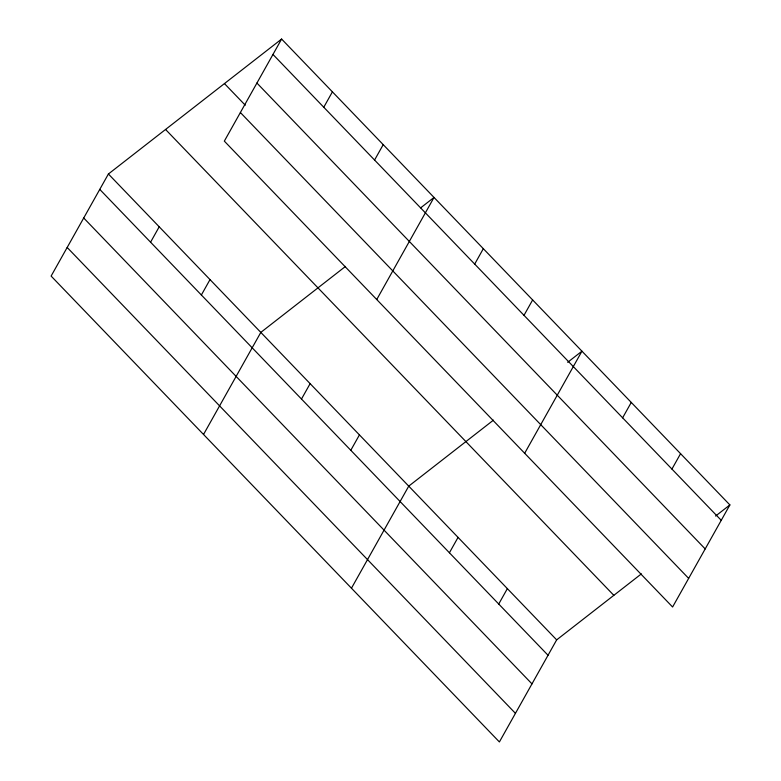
<?xml version="1.0" encoding="UTF-8"?>
<svg xmlns="http://www.w3.org/2000/svg" width="781" height="781" viewBox="0 0 781 781"><rect width="100%" height="100%" fill="white"/><g stroke="black" fill="none" stroke-linecap="round" stroke-linejoin="round"><path stroke-width="1.17" d="M281.609 39.05L224.332 141.127L672.597 607.003L729.884 504.926L281.609 39.05L108.403 173.997L51.116 276.074L499.391 741.95L556.668 639.873L641.377 573.879M150.567 242.198L159.207 226.802M201.371 294.993L210.011 279.598M323.773 107.241L332.413 91.846M203.529 434.47L260.815 332.403L345.514 266.399M374.577 160.037L383.217 144.651M301.486 399.042L310.125 383.647M376.745 299.523L434.021 197.447L420.686 207.834M350.796 450.286L359.436 434.89M474.692 264.085L483.332 248.69M351.46 588.21L408.746 486.133L493.446 420.139M524.002 315.329L532.642 299.943M449.417 552.772L458.056 537.387M524.666 453.263L581.952 351.186L567.66 362.316M498.727 604.025L507.367 588.63M622.623 417.825L631.263 402.43M671.933 469.069L680.573 453.673M715.591 516.056L729.884 504.926M272.969 54.445L721.244 520.312M256.92 83.05L705.194 548.926M224.45 83.587L245.273 105.22M240.382 112.523L688.657 578.389M165.562 129.47L613.827 595.337M108.403 173.997L556.668 639.873M99.763 189.392L548.037 655.269M83.713 217.997L531.978 683.873M67.176 247.47L515.44 713.346"/></g></svg>
